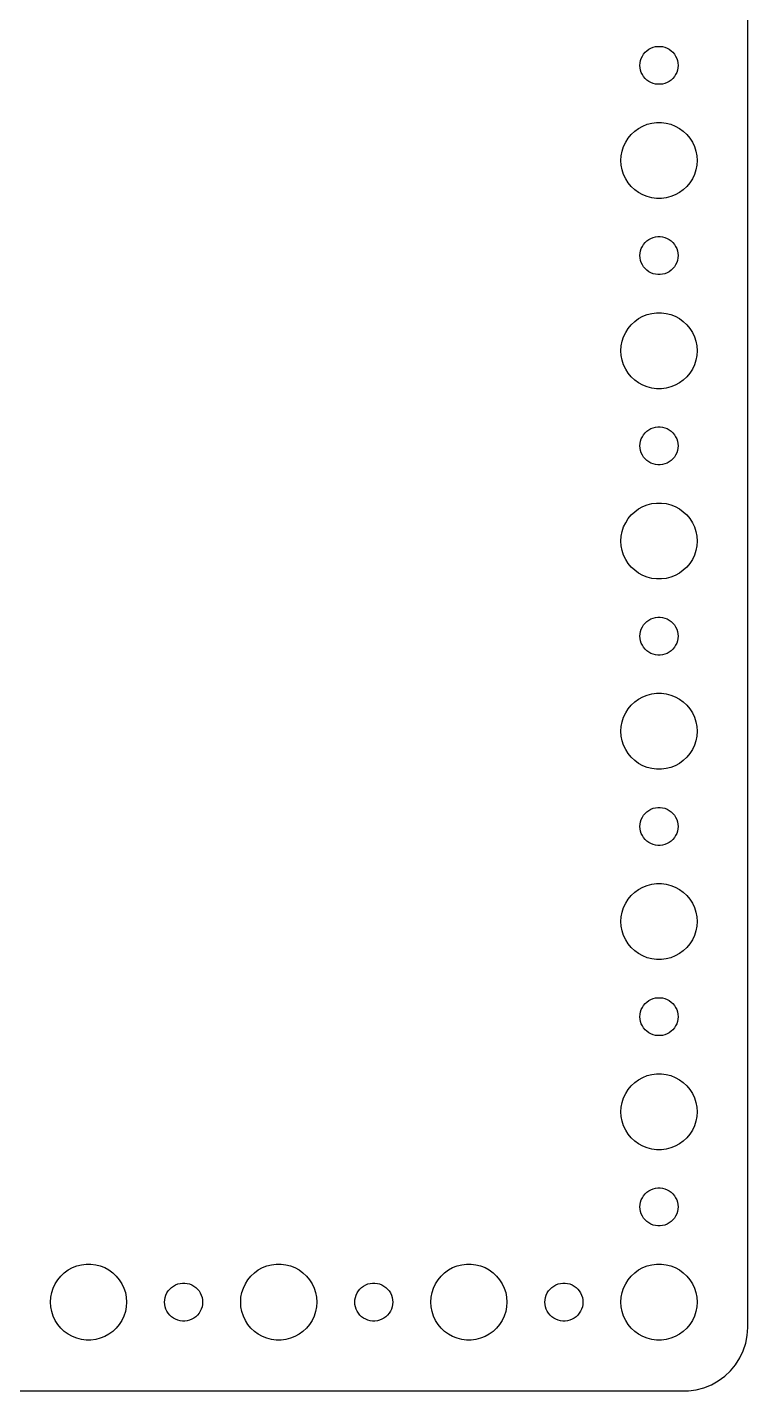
# Model space of a CAD drawing. Header units: metres. Extents: x -112 to 112, y -112 to 112.
# Drawn here: x 55.2 to 112, y -112 to -4.5 of the extents above; entities that cross this region are included whole.
import ezdxf

# ---------------------------------------------------------------- set-up
doc = ezdxf.new("R2010")
doc.units = ezdxf.units.M

msp = doc.modelspace()

# ---------------------------------------------------------------- linework, layer by layer
for p, q in [((112, -107), (112, 107)), ((103.907, -6.47318), (104.044, -6.34422)), ((104.044, -6.34422), (104.196, -6.23351)), ((104.196, -6.23351), (104.361, -6.14275)), ((104.361, -6.14275), (104.536, -6.07341)), ((104.536, -6.07341), (104.719, -6.02657)), ((104.719, -6.02657), (104.906, -6.00294)), ((104.906, -6.00294), (105.094, -6.00294)), ((105.094, -6.00294), (105.281, -6.02657)), ((105.281, -6.02657), (105.464, -6.07341)), ((105.464, -6.07341), (105.639, -6.14275)), ((105.639, -6.14275), (105.804, -6.23351)), ((105.804, -6.23351), (105.956, -6.34422)), ((105.956, -6.34422), (106.093, -6.47318)), ((103.5, -7.5), (103.512, -7.312)), ((103.512, -7.68799), (103.5, -7.5)), ((103.512, -7.312), (103.547, -7.12695)), ((103.547, -7.12695), (103.605, -6.9478)), ((103.605, -6.9478), (103.686, -6.77736)), ((103.686, -6.77736), (103.786, -6.61832)), ((103.786, -6.61832), (103.907, -6.47318)), ((106.093, -6.47318), (106.214, -6.61832)), ((106.214, -6.61832), (106.314, -6.77736)), ((106.314, -6.77736), (106.395, -6.9478)), ((106.395, -6.9478), (106.453, -7.12695)), ((106.453, -7.12695), (106.488, -7.312)), ((106.488, -7.312), (106.5, -7.5)), ((106.5, -7.5), (106.488, -7.68799)), ((103.547, -7.87303), (103.512, -7.68799)), ((103.605, -8.05219), (103.547, -7.87303)), ((103.686, -8.22263), (103.605, -8.05219)), ((103.786, -8.38167), (103.686, -8.22263)), ((103.907, -8.52681), (103.786, -8.38167)), ((104.044, -8.65576), (103.907, -8.52681)), ((106.093, -8.52681), (105.956, -8.65576)), ((106.214, -8.38167), (106.093, -8.52681)), ((106.314, -8.22263), (106.214, -8.38167)), ((106.395, -8.05219), (106.314, -8.22263)), ((106.453, -7.87303), (106.395, -8.05219)), ((106.488, -7.68799), (106.453, -7.87303)), ((104.196, -8.76648), (104.044, -8.65576)), ((104.361, -8.85724), (104.196, -8.76648)), ((104.536, -8.92657), (104.361, -8.85724)), ((104.719, -8.97342), (104.536, -8.92657)), ((104.906, -8.99704), (104.719, -8.97342)), ((105.094, -8.99704), (104.906, -8.99704)), ((105.281, -8.97342), (105.094, -8.99704)), ((105.464, -8.92657), (105.281, -8.97342)), ((105.639, -8.85724), (105.464, -8.92657)), ((105.804, -8.76648), (105.639, -8.85724)), ((105.956, -8.65576), (105.804, -8.76648)), ((102.813, -12.9464), (103.088, -12.6884)), ((103.088, -12.6884), (103.393, -12.467)), ((103.393, -12.467), (103.723, -12.2855)), ((103.723, -12.2855), (104.073, -12.1468)), ((104.073, -12.1468), (104.438, -12.0531)), ((104.438, -12.0531), (104.812, -12.0059)), ((104.812, -12.0059), (105.188, -12.0059)), ((105.188, -12.0059), (105.562, -12.0531)), ((105.562, -12.0531), (105.927, -12.1468)), ((105.927, -12.1468), (106.277, -12.2855)), ((106.277, -12.2855), (106.607, -12.467)), ((106.607, -12.467), (106.912, -12.6884)), ((106.912, -12.6884), (107.187, -12.9464)), ((102.094, -14.2539), (102.211, -13.8956)), ((102.211, -13.8956), (102.371, -13.5547)), ((102.371, -13.5547), (102.573, -13.2366)), ((102.573, -13.2366), (102.813, -12.9464)), ((107.187, -12.9464), (107.427, -13.2366)), ((107.427, -13.2366), (107.629, -13.5547)), ((107.629, -13.5547), (107.789, -13.8956)), ((107.789, -13.8956), (107.906, -14.2539)), ((102, -15), (102.024, -14.624)), ((102.024, -15.376), (102, -15)), ((102.024, -14.624), (102.094, -14.2539)), ((107.906, -14.2539), (107.976, -14.624)), ((107.976, -14.624), (108, -15)), ((108, -15), (107.976, -15.376)), ((102.094, -15.7461), (102.024, -15.376)), ((102.211, -16.1044), (102.094, -15.7461)), ((102.371, -16.4453), (102.211, -16.1044)), ((107.789, -16.1044), (107.629, -16.4453)), ((107.906, -15.7461), (107.789, -16.1044)), ((107.976, -15.376), (107.906, -15.7461)), ((102.573, -16.7634), (102.371, -16.4453)), ((102.813, -17.0536), (102.573, -16.7634)), ((103.088, -17.3115), (102.813, -17.0536)), ((107.187, -17.0536), (106.912, -17.3115)), ((107.427, -16.7634), (107.187, -17.0536)), ((107.629, -16.4453), (107.427, -16.7634)), ((103.393, -17.533), (103.088, -17.3115)), ((103.723, -17.7145), (103.393, -17.533)), ((104.073, -17.8532), (103.723, -17.7145)), ((104.438, -17.9469), (104.073, -17.8532)), ((104.812, -17.9941), (104.438, -17.9469)), ((105.188, -17.9941), (104.812, -17.9941)), ((105.562, -17.9469), (105.188, -17.9941)), ((105.927, -17.8532), (105.562, -17.9469)), ((106.277, -17.7145), (105.927, -17.8532)), ((106.607, -17.533), (106.277, -17.7145)), ((106.912, -17.3115), (106.607, -17.533)), ((103.786, -21.6183), (103.907, -21.4732)), ((103.907, -21.4732), (104.044, -21.3442)), ((104.044, -21.3442), (104.196, -21.2335)), ((104.196, -21.2335), (104.361, -21.1427)), ((104.361, -21.1427), (104.536, -21.0734)), ((104.536, -21.0734), (104.719, -21.0266)), ((104.719, -21.0266), (104.906, -21.003)), ((104.906, -21.003), (105.094, -21.003)), ((105.094, -21.003), (105.281, -21.0266)), ((105.281, -21.0266), (105.464, -21.0734)), ((105.464, -21.0734), (105.639, -21.1427)), ((105.639, -21.1427), (105.804, -21.2335)), ((105.804, -21.2335), (105.956, -21.3442)), ((105.956, -21.3442), (106.093, -21.4732)), ((106.093, -21.4732), (106.214, -21.6183)), ((103.5, -22.5), (103.512, -22.312)), ((103.512, -22.688), (103.5, -22.5)), ((103.512, -22.312), (103.547, -22.127)), ((103.547, -22.127), (103.605, -21.9478)), ((103.605, -21.9478), (103.686, -21.7774)), ((103.686, -21.7774), (103.786, -21.6183)), ((106.214, -21.6183), (106.314, -21.7774)), ((106.314, -21.7774), (106.395, -21.9478)), ((106.395, -21.9478), (106.453, -22.127)), ((106.453, -22.127), (106.488, -22.312)), ((106.488, -22.312), (106.5, -22.5)), ((106.5, -22.5), (106.488, -22.688)), ((103.547, -22.873), (103.512, -22.688)), ((103.605, -23.0522), (103.547, -22.873)), ((103.686, -23.2226), (103.605, -23.0522)), ((103.786, -23.3817), (103.686, -23.2226)), ((103.907, -23.5268), (103.786, -23.3817)), ((104.044, -23.6558), (103.907, -23.5268)), ((106.093, -23.5268), (105.956, -23.6558)), ((106.214, -23.3817), (106.093, -23.5268)), ((106.314, -23.2226), (106.214, -23.3817)), ((106.395, -23.0522), (106.314, -23.2226)), ((106.453, -22.873), (106.395, -23.0522)), ((106.488, -22.688), (106.453, -22.873)), ((104.196, -23.7665), (104.044, -23.6558)), ((104.361, -23.8572), (104.196, -23.7665)), ((104.536, -23.9266), (104.361, -23.8572)), ((104.719, -23.9734), (104.536, -23.9266)), ((104.906, -23.997), (104.719, -23.9734)), ((105.094, -23.997), (104.906, -23.997)), ((105.281, -23.9734), (105.094, -23.997)), ((105.464, -23.9266), (105.281, -23.9734)), ((105.639, -23.8572), (105.464, -23.9266)), ((105.804, -23.7665), (105.639, -23.8572)), ((105.956, -23.6558), (105.804, -23.7665)), ((102.573, -28.2366), (102.813, -27.9464)), ((102.813, -27.9464), (103.088, -27.6884)), ((103.088, -27.6884), (103.393, -27.467)), ((103.393, -27.467), (103.723, -27.2855)), ((103.723, -27.2855), (104.073, -27.1468)), ((104.073, -27.1468), (104.438, -27.0531)), ((104.438, -27.0531), (104.812, -27.0059)), ((104.812, -27.0059), (105.188, -27.0059)), ((105.188, -27.0059), (105.562, -27.0531)), ((105.562, -27.0531), (105.927, -27.1468)), ((105.927, -27.1468), (106.277, -27.2855)), ((106.277, -27.2855), (106.607, -27.467)), ((106.607, -27.467), (106.912, -27.6884)), ((106.912, -27.6884), (107.187, -27.9464)), ((107.187, -27.9464), (107.427, -28.2366)), ((102.094, -29.2539), (102.211, -28.8956)), ((102.211, -28.8956), (102.371, -28.5547)), ((102.371, -28.5547), (102.573, -28.2366)), ((107.427, -28.2366), (107.629, -28.5547)), ((107.629, -28.5547), (107.789, -28.8956)), ((107.789, -28.8956), (107.906, -29.2539)), ((102, -30), (102.024, -29.624)), ((102.024, -30.376), (102, -30)), ((102.024, -29.624), (102.094, -29.2539)), ((107.906, -29.2539), (107.976, -29.624)), ((107.976, -29.624), (108, -30)), ((108, -30), (107.976, -30.376)), ((102.094, -30.7461), (102.024, -30.376)), ((102.211, -31.1044), (102.094, -30.7461)), ((102.371, -31.4453), (102.211, -31.1044)), ((107.789, -31.1044), (107.629, -31.4453)), ((107.906, -30.7461), (107.789, -31.1044)), ((107.976, -30.376), (107.906, -30.7461)), ((102.573, -31.7634), (102.371, -31.4453)), ((102.813, -32.0536), (102.573, -31.7634)), ((103.088, -32.3115), (102.813, -32.0536)), ((107.187, -32.0536), (106.912, -32.3115)), ((107.427, -31.7634), (107.187, -32.0536)), ((107.629, -31.4453), (107.427, -31.7634)), ((103.393, -32.533), (103.088, -32.3115)), ((103.723, -32.7145), (103.393, -32.533)), ((104.073, -32.8532), (103.723, -32.7145)), ((104.438, -32.9469), (104.073, -32.8532)), ((104.812, -32.9941), (104.438, -32.9469)), ((105.188, -32.9941), (104.812, -32.9941)), ((105.562, -32.9469), (105.188, -32.9941)), ((105.927, -32.8532), (105.562, -32.9469)), ((106.277, -32.7145), (105.927, -32.8532)), ((106.607, -32.533), (106.277, -32.7145)), ((106.912, -32.3115), (106.607, -32.533)), ((103.786, -36.6183), (103.907, -36.4732)), ((103.907, -36.4732), (104.044, -36.3442)), ((104.044, -36.3442), (104.196, -36.2335)), ((104.196, -36.2335), (104.361, -36.1428)), ((104.361, -36.1428), (104.536, -36.0734)), ((104.536, -36.0734), (104.719, -36.0266)), ((104.719, -36.0266), (104.906, -36.003)), ((104.906, -36.003), (105.094, -36.003)), ((105.094, -36.003), (105.281, -36.0266)), ((105.281, -36.0266), (105.464, -36.0734)), ((105.464, -36.0734), (105.639, -36.1428)), ((105.639, -36.1428), (105.804, -36.2335)), ((105.804, -36.2335), (105.956, -36.3442)), ((105.956, -36.3442), (106.093, -36.4732)), ((106.093, -36.4732), (106.214, -36.6183)), ((103.5, -37.5), (103.512, -37.312)), ((103.512, -37.688), (103.5, -37.5)), ((103.512, -37.312), (103.547, -37.127)), ((103.547, -37.127), (103.605, -36.9478)), ((103.605, -36.9478), (103.686, -36.7774)), ((103.686, -36.7774), (103.786, -36.6183)), ((106.214, -36.6183), (106.314, -36.7774)), ((106.314, -36.7774), (106.395, -36.9478)), ((106.395, -36.9478), (106.453, -37.127)), ((106.453, -37.127), (106.488, -37.312)), ((106.488, -37.312), (106.5, -37.5)), ((106.5, -37.5), (106.488, -37.688)), ((103.547, -37.873), (103.512, -37.688)), ((103.605, -38.0522), (103.547, -37.873)), ((103.686, -38.2226), (103.605, -38.0522)), ((103.786, -38.3817), (103.686, -38.2226)), ((103.907, -38.5268), (103.786, -38.3817)), ((104.044, -38.6558), (103.907, -38.5268)), ((104.196, -38.7665), (104.044, -38.6558)), ((105.956, -38.6558), (105.804, -38.7665)), ((106.093, -38.5268), (105.956, -38.6558)), ((106.214, -38.3817), (106.093, -38.5268)), ((106.314, -38.2226), (106.214, -38.3817)), ((106.395, -38.0522), (106.314, -38.2226)), ((106.453, -37.873), (106.395, -38.0522)), ((106.488, -37.688), (106.453, -37.873)), ((104.361, -38.8572), (104.196, -38.7665)), ((104.536, -38.9266), (104.361, -38.8572)), ((104.719, -38.9734), (104.536, -38.9266)), ((104.906, -38.997), (104.719, -38.9734)), ((105.094, -38.997), (104.906, -38.997)), ((105.281, -38.9734), (105.094, -38.997)), ((105.464, -38.9266), (105.281, -38.9734)), ((105.639, -38.8572), (105.464, -38.9266)), ((105.804, -38.7665), (105.639, -38.8572)), ((102.573, -43.2366), (102.813, -42.9464)), ((102.813, -42.9464), (103.088, -42.6885)), ((103.088, -42.6885), (103.393, -42.467)), ((103.393, -42.467), (103.723, -42.2855)), ((103.723, -42.2855), (104.073, -42.1468)), ((104.073, -42.1468), (104.438, -42.0531)), ((104.438, -42.0531), (104.812, -42.0059)), ((104.812, -42.0059), (105.188, -42.0059)), ((105.188, -42.0059), (105.562, -42.0531)), ((105.562, -42.0531), (105.927, -42.1468)), ((105.927, -42.1468), (106.277, -42.2855)), ((106.277, -42.2855), (106.607, -42.467)), ((106.607, -42.467), (106.912, -42.6885)), ((106.912, -42.6885), (107.187, -42.9464)), ((107.187, -42.9464), (107.427, -43.2366)), ((102.094, -44.2539), (102.211, -43.8956)), ((102.211, -43.8956), (102.371, -43.5547)), ((102.371, -43.5547), (102.573, -43.2366)), ((107.427, -43.2366), (107.629, -43.5547)), ((107.629, -43.5547), (107.789, -43.8956)), ((107.789, -43.8956), (107.906, -44.2539)), ((102, -45), (102.024, -44.624)), ((102.024, -45.376), (102, -45)), ((102.024, -44.624), (102.094, -44.2539)), ((107.906, -44.2539), (107.976, -44.624)), ((107.976, -44.624), (108, -45)), ((108, -45), (107.976, -45.376)), ((102.094, -45.7461), (102.024, -45.376)), ((102.211, -46.1044), (102.094, -45.7461)), ((102.371, -46.4453), (102.211, -46.1044)), ((107.789, -46.1044), (107.629, -46.4453)), ((107.906, -45.7461), (107.789, -46.1044)), ((107.976, -45.376), (107.906, -45.7461)), ((102.573, -46.7634), (102.371, -46.4453)), ((102.813, -47.0536), (102.573, -46.7634)), ((103.088, -47.3115), (102.813, -47.0536)), ((107.187, -47.0536), (106.912, -47.3115)), ((107.427, -46.7634), (107.187, -47.0536)), ((107.629, -46.4453), (107.427, -46.7634)), ((103.393, -47.533), (103.088, -47.3115)), ((103.723, -47.7145), (103.393, -47.533)), ((104.073, -47.8532), (103.723, -47.7145)), ((104.438, -47.9469), (104.073, -47.8532)), ((104.812, -47.9941), (104.438, -47.9469)), ((105.188, -47.9941), (104.812, -47.9941)), ((105.562, -47.9469), (105.188, -47.9941)), ((105.927, -47.8532), (105.562, -47.9469)), ((106.277, -47.7145), (105.927, -47.8532)), ((106.607, -47.533), (106.277, -47.7145)), ((106.912, -47.3115), (106.607, -47.533)), ((103.786, -51.6183), (103.907, -51.4732)), ((103.907, -51.4732), (104.044, -51.3442)), ((104.044, -51.3442), (104.196, -51.2335)), ((104.196, -51.2335), (104.361, -51.1428)), ((104.361, -51.1428), (104.536, -51.0734)), ((104.536, -51.0734), (104.719, -51.0266)), ((104.719, -51.0266), (104.906, -51.003)), ((104.906, -51.003), (105.094, -51.003)), ((105.094, -51.003), (105.281, -51.0266)), ((105.281, -51.0266), (105.464, -51.0734)), ((105.464, -51.0734), (105.639, -51.1428)), ((105.639, -51.1428), (105.804, -51.2335)), ((105.804, -51.2335), (105.956, -51.3442)), ((105.956, -51.3442), (106.093, -51.4732)), ((106.093, -51.4732), (106.214, -51.6183)), ((103.5, -52.5), (103.512, -52.312)), ((103.512, -52.688), (103.5, -52.5)), ((103.512, -52.312), (103.547, -52.127)), ((103.547, -52.127), (103.605, -51.9478)), ((103.605, -51.9478), (103.686, -51.7774)), ((103.686, -51.7774), (103.786, -51.6183)), ((106.214, -51.6183), (106.314, -51.7774)), ((106.314, -51.7774), (106.395, -51.9478)), ((106.395, -51.9478), (106.453, -52.127)), ((106.453, -52.127), (106.488, -52.312)), ((106.488, -52.312), (106.5, -52.5)), ((106.5, -52.5), (106.488, -52.688)), ((103.547, -52.873), (103.512, -52.688)), ((103.605, -53.0522), (103.547, -52.873)), ((103.686, -53.2226), (103.605, -53.0522)), ((103.786, -53.3817), (103.686, -53.2226)), ((103.907, -53.5268), (103.786, -53.3817)), ((104.044, -53.6558), (103.907, -53.5268)), ((104.196, -53.7665), (104.044, -53.6558)), ((105.956, -53.6558), (105.804, -53.7665)), ((106.093, -53.5268), (105.956, -53.6558)), ((106.214, -53.3817), (106.093, -53.5268)), ((106.314, -53.2226), (106.214, -53.3817)), ((106.395, -53.0522), (106.314, -53.2226)), ((106.453, -52.873), (106.395, -53.0522)), ((106.488, -52.688), (106.453, -52.873)), ((104.361, -53.8572), (104.196, -53.7665)), ((104.536, -53.9266), (104.361, -53.8572)), ((104.719, -53.9734), (104.536, -53.9266)), ((104.906, -53.997), (104.719, -53.9734)), ((105.094, -53.997), (104.906, -53.997)), ((105.281, -53.9734), (105.094, -53.997)), ((105.464, -53.9266), (105.281, -53.9734)), ((105.639, -53.8572), (105.464, -53.9266)), ((105.804, -53.7665), (105.639, -53.8572)), ((102.573, -58.2366), (102.813, -57.9464)), ((102.813, -57.9464), (103.088, -57.6885)), ((103.088, -57.6885), (103.393, -57.467)), ((103.393, -57.467), (103.723, -57.2855)), ((103.723, -57.2855), (104.073, -57.1468)), ((104.073, -57.1468), (104.438, -57.0531)), ((104.438, -57.0531), (104.812, -57.0059)), ((104.812, -57.0059), (105.188, -57.0059)), ((105.188, -57.0059), (105.562, -57.0531)), ((105.562, -57.0531), (105.927, -57.1468)), ((105.927, -57.1468), (106.277, -57.2855)), ((106.277, -57.2855), (106.607, -57.467)), ((106.607, -57.467), (106.912, -57.6885)), ((106.912, -57.6885), (107.187, -57.9464)), ((107.187, -57.9464), (107.427, -58.2366)), ((102.094, -59.2539), (102.211, -58.8956)), ((102.211, -58.8956), (102.371, -58.5547)), ((102.371, -58.5547), (102.573, -58.2366)), ((107.427, -58.2366), (107.629, -58.5547)), ((107.629, -58.5547), (107.789, -58.8956)), ((107.789, -58.8956), (107.906, -59.2539)), ((102, -60), (102.024, -59.624)), ((102.024, -60.376), (102, -60)), ((102.024, -59.624), (102.094, -59.2539)), ((107.906, -59.2539), (107.976, -59.624)), ((107.976, -59.624), (108, -60)), ((108, -60), (107.976, -60.376)), ((102.094, -60.7461), (102.024, -60.376)), ((102.211, -61.1044), (102.094, -60.7461)), ((102.371, -61.4453), (102.211, -61.1044)), ((107.789, -61.1044), (107.629, -61.4453)), ((107.906, -60.7461), (107.789, -61.1044)), ((107.976, -60.376), (107.906, -60.7461)), ((102.573, -61.7634), (102.371, -61.4453)), ((102.813, -62.0536), (102.573, -61.7634)), ((103.088, -62.3115), (102.813, -62.0536)), ((103.393, -62.533), (103.088, -62.3115)), ((106.912, -62.3115), (106.607, -62.533)), ((107.187, -62.0536), (106.912, -62.3115)), ((107.427, -61.7634), (107.187, -62.0536)), ((107.629, -61.4453), (107.427, -61.7634)), ((103.723, -62.7145), (103.393, -62.533)), ((104.073, -62.8532), (103.723, -62.7145)), ((104.438, -62.9469), (104.073, -62.8532)), ((104.812, -62.9941), (104.438, -62.9469)), ((105.188, -62.9941), (104.812, -62.9941)), ((105.562, -62.9469), (105.188, -62.9941)), ((105.927, -62.8532), (105.562, -62.9469)), ((106.277, -62.7145), (105.927, -62.8532)), ((106.607, -62.533), (106.277, -62.7145)), ((103.686, -66.7774), (103.786, -66.6183)), ((103.786, -66.6183), (103.907, -66.4732)), ((103.907, -66.4732), (104.044, -66.3442)), ((104.044, -66.3442), (104.196, -66.2335)), ((104.196, -66.2335), (104.361, -66.1428)), ((104.361, -66.1428), (104.536, -66.0734)), ((104.536, -66.0734), (104.719, -66.0266)), ((104.719, -66.0266), (104.906, -66.003)), ((104.906, -66.003), (105.094, -66.003)), ((105.094, -66.003), (105.281, -66.0266)), ((105.281, -66.0266), (105.464, -66.0734)), ((105.464, -66.0734), (105.639, -66.1428)), ((105.639, -66.1428), (105.804, -66.2335)), ((105.804, -66.2335), (105.956, -66.3442)), ((105.956, -66.3442), (106.093, -66.4732)), ((106.093, -66.4732), (106.214, -66.6183)), ((106.214, -66.6183), (106.314, -66.7774)), ((103.5, -67.5), (103.512, -67.312)), ((103.512, -67.688), (103.5, -67.5)), ((103.512, -67.312), (103.547, -67.127)), ((103.547, -67.873), (103.512, -67.688)), ((103.547, -67.127), (103.605, -66.9478)), ((103.605, -66.9478), (103.686, -66.7774)), ((106.314, -66.7774), (106.395, -66.9478)), ((106.395, -66.9478), (106.453, -67.127)), ((106.453, -67.127), (106.488, -67.312)), ((106.488, -67.688), (106.453, -67.873)), ((106.488, -67.312), (106.5, -67.5)), ((106.5, -67.5), (106.488, -67.688)), ((103.605, -68.0522), (103.547, -67.873)), ((103.686, -68.2226), (103.605, -68.0522)), ((103.786, -68.3817), (103.686, -68.2226)), ((103.907, -68.5268), (103.786, -68.3817)), ((104.044, -68.6558), (103.907, -68.5268)), ((104.196, -68.7665), (104.044, -68.6558)), ((104.361, -68.8572), (104.196, -68.7665)), ((105.804, -68.7665), (105.639, -68.8572)), ((105.956, -68.6558), (105.804, -68.7665)), ((106.093, -68.5268), (105.956, -68.6558)), ((106.214, -68.3817), (106.093, -68.5268)), ((106.314, -68.2226), (106.214, -68.3817)), ((106.395, -68.0522), (106.314, -68.2226)), ((106.453, -67.873), (106.395, -68.0522)), ((104.536, -68.9266), (104.361, -68.8572)), ((104.719, -68.9734), (104.536, -68.9266)), ((104.906, -68.997), (104.719, -68.9734)), ((105.094, -68.997), (104.906, -68.997)), ((105.281, -68.9734), (105.094, -68.997)), ((105.464, -68.9266), (105.281, -68.9734)), ((105.639, -68.8572), (105.464, -68.9266)), ((104.438, -72.0531), (104.812, -72.0059)), ((104.812, -72.0059), (105.188, -72.0059)), ((105.188, -72.0059), (105.562, -72.0531)), ((102.573, -73.2366), (102.813, -72.9464)), ((102.813, -72.9464), (103.088, -72.6885)), ((103.088, -72.6885), (103.393, -72.467)), ((103.393, -72.467), (103.723, -72.2855)), ((103.723, -72.2855), (104.073, -72.1468)), ((104.073, -72.1468), (104.438, -72.0531)), ((105.562, -72.0531), (105.927, -72.1468)), ((105.927, -72.1468), (106.277, -72.2855)), ((106.277, -72.2855), (106.607, -72.467)), ((106.607, -72.467), (106.912, -72.6885)), ((106.912, -72.6885), (107.187, -72.9464)), ((107.187, -72.9464), (107.427, -73.2366)), ((102.094, -74.2539), (102.211, -73.8956)), ((102.211, -73.8956), (102.371, -73.5547)), ((102.371, -73.5547), (102.573, -73.2366)), ((107.427, -73.2366), (107.629, -73.5547)), ((107.629, -73.5547), (107.789, -73.8956)), ((107.789, -73.8956), (107.906, -74.2539)), ((102, -75), (102.024, -74.624)), ((102.024, -75.376), (102, -75)), ((102.024, -74.624), (102.094, -74.2539)), ((107.906, -74.2539), (107.976, -74.624)), ((107.976, -74.624), (108, -75)), ((108, -75), (107.976, -75.376)), ((102.094, -75.7461), (102.024, -75.376)), ((102.211, -76.1044), (102.094, -75.7461)), ((102.371, -76.4453), (102.211, -76.1044)), ((107.789, -76.1044), (107.629, -76.4453)), ((107.906, -75.7461), (107.789, -76.1044)), ((107.976, -75.376), (107.906, -75.7461)), ((102.573, -76.7634), (102.371, -76.4453)), ((102.813, -77.0536), (102.573, -76.7634)), ((103.088, -77.3115), (102.813, -77.0536)), ((103.393, -77.533), (103.088, -77.3115)), ((106.912, -77.3115), (106.607, -77.533)), ((107.187, -77.0536), (106.912, -77.3115)), ((107.427, -76.7634), (107.187, -77.0536)), ((107.629, -76.4453), (107.427, -76.7634)), ((103.723, -77.7145), (103.393, -77.533)), ((104.073, -77.8532), (103.723, -77.7145)), ((104.438, -77.9469), (104.073, -77.8532)), ((104.812, -77.9941), (104.438, -77.9469)), ((105.188, -77.9941), (104.812, -77.9941)), ((105.562, -77.9469), (105.188, -77.9941)), ((105.927, -77.8532), (105.562, -77.9469)), ((106.277, -77.7145), (105.927, -77.8532)), ((106.607, -77.533), (106.277, -77.7145)), ((103.686, -81.7774), (103.786, -81.6183)), ((103.786, -81.6183), (103.907, -81.4732)), ((103.907, -81.4732), (104.044, -81.3442)), ((104.044, -81.3442), (104.196, -81.2335)), ((104.196, -81.2335), (104.361, -81.1428)), ((104.361, -81.1428), (104.536, -81.0734)), ((104.536, -81.0734), (104.719, -81.0266)), ((104.719, -81.0266), (104.906, -81.003)), ((104.906, -81.003), (105.094, -81.003)), ((105.094, -81.003), (105.281, -81.0266)), ((105.281, -81.0266), (105.464, -81.0734)), ((105.464, -81.0734), (105.639, -81.1428)), ((105.639, -81.1428), (105.804, -81.2335)), ((105.804, -81.2335), (105.956, -81.3442)), ((105.956, -81.3442), (106.093, -81.4732)), ((106.093, -81.4732), (106.214, -81.6183)), ((106.214, -81.6183), (106.314, -81.7774)), ((103.5, -82.5), (103.512, -82.312)), ((103.512, -82.688), (103.5, -82.5)), ((103.512, -82.312), (103.547, -82.127)), ((103.547, -82.873), (103.512, -82.688)), ((103.547, -82.127), (103.605, -81.9478)), ((103.605, -81.9478), (103.686, -81.7774)), ((106.314, -81.7774), (106.395, -81.9478)), ((106.395, -81.9478), (106.453, -82.127)), ((106.453, -82.127), (106.488, -82.312)), ((106.488, -82.688), (106.453, -82.873)), ((106.488, -82.312), (106.5, -82.5)), ((106.5, -82.5), (106.488, -82.688)), ((103.605, -83.0522), (103.547, -82.873)), ((103.686, -83.2226), (103.605, -83.0522)), ((103.786, -83.3817), (103.686, -83.2226)), ((103.907, -83.5268), (103.786, -83.3817)), ((104.044, -83.6558), (103.907, -83.5268)), ((104.196, -83.7665), (104.044, -83.6558)), ((104.361, -83.8572), (104.196, -83.7665)), ((105.804, -83.7665), (105.639, -83.8572)), ((105.956, -83.6558), (105.804, -83.7665)), ((106.093, -83.5268), (105.956, -83.6558)), ((106.214, -83.3817), (106.093, -83.5268)), ((106.314, -83.2226), (106.214, -83.3817)), ((106.395, -83.0522), (106.314, -83.2226)), ((106.453, -82.873), (106.395, -83.0522)), ((104.536, -83.9266), (104.361, -83.8572)), ((104.719, -83.9734), (104.536, -83.9266)), ((104.906, -83.997), (104.719, -83.9734)), ((105.094, -83.997), (104.906, -83.997)), ((105.281, -83.9734), (105.094, -83.997)), ((105.464, -83.9266), (105.281, -83.9734)), ((105.639, -83.8572), (105.464, -83.9266)), ((104.073, -87.1468), (104.438, -87.0531)), ((104.438, -87.0531), (104.812, -87.0059)), ((104.812, -87.0059), (105.188, -87.0059)), ((105.188, -87.0059), (105.562, -87.0531)), ((105.562, -87.0531), (105.927, -87.1468)), ((102.573, -88.2366), (102.813, -87.9464)), ((102.813, -87.9464), (103.088, -87.6885)), ((103.088, -87.6885), (103.393, -87.467)), ((103.393, -87.467), (103.723, -87.2855)), ((103.723, -87.2855), (104.073, -87.1468)), ((105.927, -87.1468), (106.277, -87.2855)), ((106.277, -87.2855), (106.607, -87.467)), ((106.607, -87.467), (106.912, -87.6885)), ((106.912, -87.6885), (107.187, -87.9464)), ((107.187, -87.9464), (107.427, -88.2366)), ((102.094, -89.2539), (102.211, -88.8956)), ((102.211, -88.8956), (102.371, -88.5547)), ((102.371, -88.5547), (102.573, -88.2366)), ((107.427, -88.2366), (107.629, -88.5547)), ((107.629, -88.5547), (107.789, -88.8956)), ((107.789, -88.8956), (107.906, -89.2539)), ((102, -90), (102.024, -89.624)), ((102.024, -90.376), (102, -90)), ((102.024, -89.624), (102.094, -89.2539)), ((107.906, -89.2539), (107.976, -89.624)), ((107.976, -89.624), (108, -90)), ((108, -90), (107.976, -90.376)), ((102.094, -90.7461), (102.024, -90.376)), ((102.211, -91.1044), (102.094, -90.7461)), ((102.371, -91.4453), (102.211, -91.1044)), ((107.789, -91.1044), (107.629, -91.4453)), ((107.906, -90.7461), (107.789, -91.1044)), ((107.976, -90.376), (107.906, -90.7461)), ((102.573, -91.7634), (102.371, -91.4453)), ((102.813, -92.0536), (102.573, -91.7634)), ((103.088, -92.3115), (102.813, -92.0536)), ((103.393, -92.533), (103.088, -92.3115)), ((106.912, -92.3115), (106.607, -92.533)), ((107.187, -92.0536), (106.912, -92.3115)), ((107.427, -91.7634), (107.187, -92.0536)), ((107.629, -91.4453), (107.427, -91.7634)), ((103.723, -92.7145), (103.393, -92.533)), ((104.073, -92.8532), (103.723, -92.7145)), ((104.438, -92.9469), (104.073, -92.8532)), ((104.812, -92.9941), (104.438, -92.9469)), ((105.188, -92.9941), (104.812, -92.9941)), ((105.562, -92.9469), (105.188, -92.9941)), ((105.927, -92.8532), (105.562, -92.9469)), ((106.277, -92.7145), (105.927, -92.8532)), ((106.607, -92.533), (106.277, -92.7145)), ((103.686, -96.7774), (103.786, -96.6183)), ((103.786, -96.6183), (103.907, -96.4732)), ((103.907, -96.4732), (104.044, -96.3442)), ((104.044, -96.3442), (104.196, -96.2335)), ((104.196, -96.2335), (104.361, -96.1428)), ((104.361, -96.1428), (104.536, -96.0734)), ((104.536, -96.0734), (104.719, -96.0266)), ((104.719, -96.0266), (104.906, -96.003)), ((104.906, -96.003), (105.094, -96.003)), ((105.094, -96.003), (105.281, -96.0266)), ((105.281, -96.0266), (105.464, -96.0734)), ((105.464, -96.0734), (105.639, -96.1428)), ((105.639, -96.1428), (105.804, -96.2335)), ((105.804, -96.2335), (105.956, -96.3442)), ((105.956, -96.3442), (106.093, -96.4732)), ((106.093, -96.4732), (106.214, -96.6183)), ((106.214, -96.6183), (106.314, -96.7774)), ((103.5, -97.5), (103.512, -97.312)), ((103.512, -97.688), (103.5, -97.5)), ((103.512, -97.312), (103.547, -97.127)), ((103.547, -97.873), (103.512, -97.688)), ((103.547, -97.127), (103.605, -96.9478)), ((103.605, -96.9478), (103.686, -96.7774)), ((106.314, -96.7774), (106.395, -96.9478)), ((106.395, -96.9478), (106.453, -97.127)), ((106.453, -97.127), (106.488, -97.312)), ((106.488, -97.688), (106.453, -97.873)), ((106.488, -97.312), (106.5, -97.5)), ((106.5, -97.5), (106.488, -97.688)), ((103.605, -98.0522), (103.547, -97.873)), ((103.686, -98.2226), (103.605, -98.0522)), ((103.786, -98.3817), (103.686, -98.2226)), ((103.907, -98.5268), (103.786, -98.3817)), ((104.044, -98.6558), (103.907, -98.5268)), ((104.196, -98.7665), (104.044, -98.6558)), ((104.361, -98.8572), (104.196, -98.7665)), ((104.536, -98.9266), (104.361, -98.8572)), ((105.639, -98.8572), (105.464, -98.9266)), ((105.804, -98.7665), (105.639, -98.8572)), ((105.956, -98.6558), (105.804, -98.7665)), ((106.093, -98.5268), (105.956, -98.6558)), ((106.214, -98.3817), (106.093, -98.5268)), ((106.314, -98.2226), (106.214, -98.3817)), ((106.395, -98.0522), (106.314, -98.2226)), ((106.453, -97.873), (106.395, -98.0522)), ((104.719, -98.9734), (104.536, -98.9266)), ((104.906, -98.997), (104.719, -98.9734)), ((105.094, -98.997), (104.906, -98.997)), ((105.281, -98.9734), (105.094, -98.997)), ((105.464, -98.9266), (105.281, -98.9734)), ((59.0729, -102.147), (59.4379, -102.053)), ((59.4379, -102.053), (59.8116, -102.006)), ((59.8116, -102.006), (60.1884, -102.006)), ((60.1884, -102.006), (60.5621, -102.053)), ((60.5621, -102.053), (60.927, -102.147)), ((74.073, -102.147), (74.4379, -102.053)), ((74.4379, -102.053), (74.8116, -102.006)), ((74.8116, -102.006), (75.1884, -102.006)), ((75.1884, -102.006), (75.5621, -102.053)), ((75.5621, -102.053), (75.927, -102.147)), ((89.073, -102.147), (89.4379, -102.053)), ((89.4379, -102.053), (89.8116, -102.006)), ((89.8116, -102.006), (90.1884, -102.006)), ((90.1884, -102.006), (90.5621, -102.053)), ((90.5621, -102.053), (90.927, -102.147)), ((104.073, -102.147), (104.438, -102.053)), ((104.438, -102.053), (104.812, -102.006)), ((104.812, -102.006), (105.188, -102.006)), ((105.188, -102.006), (105.562, -102.053)), ((105.562, -102.053), (105.927, -102.147)), ((57.5729, -103.237), (57.8131, -102.946)), ((57.8131, -102.946), (58.0877, -102.688)), ((58.0877, -102.688), (58.3925, -102.467)), ((58.3925, -102.467), (58.7227, -102.286)), ((58.7227, -102.286), (59.0729, -102.147)), ((60.927, -102.147), (61.2773, -102.286)), ((61.2773, -102.286), (61.6075, -102.467)), ((61.6075, -102.467), (61.9123, -102.688)), ((61.9123, -102.688), (62.1869, -102.946)), ((62.1869, -102.946), (62.427, -103.237)), ((72.573, -103.237), (72.8131, -102.946)), ((72.8131, -102.946), (73.0877, -102.688)), ((73.0877, -102.688), (73.3925, -102.467)), ((73.3925, -102.467), (73.7227, -102.286)), ((73.7227, -102.286), (74.073, -102.147)), ((75.927, -102.147), (76.2773, -102.286)), ((76.2773, -102.286), (76.6075, -102.467)), ((76.6075, -102.467), (76.9123, -102.688)), ((76.9123, -102.688), (77.1869, -102.946)), ((77.1869, -102.946), (77.427, -103.237)), ((87.573, -103.237), (87.8131, -102.946)), ((87.8131, -102.946), (88.0877, -102.688)), ((88.0877, -102.688), (88.3925, -102.467)), ((88.3925, -102.467), (88.7227, -102.286)), ((88.7227, -102.286), (89.073, -102.147)), ((90.927, -102.147), (91.2773, -102.286)), ((91.2773, -102.286), (91.6075, -102.467)), ((91.6075, -102.467), (91.9123, -102.688)), ((91.9123, -102.688), (92.1869, -102.946)), ((92.1869, -102.946), (92.427, -103.237)), ((102.573, -103.237), (102.813, -102.946)), ((102.813, -102.946), (103.088, -102.688)), ((103.088, -102.688), (103.393, -102.467)), ((103.393, -102.467), (103.723, -102.286)), ((103.723, -102.286), (104.073, -102.147)), ((105.927, -102.147), (106.277, -102.286)), ((106.277, -102.286), (106.607, -102.467)), ((106.607, -102.467), (106.912, -102.688)), ((106.912, -102.688), (107.187, -102.946)), ((107.187, -102.946), (107.427, -103.237)), ((57.0237, -104.624), (57.0942, -104.254)), ((57.0942, -104.254), (57.2107, -103.896)), ((57.2107, -103.896), (57.3711, -103.555)), ((57.3711, -103.555), (57.5729, -103.237)), ((62.427, -103.237), (62.6289, -103.555)), ((62.6289, -103.555), (62.7893, -103.896)), ((62.7893, -103.896), (62.9057, -104.254)), ((62.9057, -104.254), (62.9763, -104.624)), ((66.1855, -104.277), (66.2865, -104.118)), ((66.2865, -104.118), (66.4065, -103.973)), ((66.4065, -103.973), (66.5439, -103.844)), ((66.5439, -103.844), (66.6963, -103.734)), ((66.6963, -103.734), (66.8613, -103.643)), ((66.8613, -103.643), (67.0365, -103.573)), ((67.0365, -103.573), (67.2189, -103.527)), ((67.2189, -103.527), (67.4058, -103.503)), ((67.4058, -103.503), (67.5942, -103.503)), ((67.5942, -103.503), (67.7811, -103.527)), ((67.7811, -103.527), (67.9635, -103.573)), ((67.9635, -103.573), (68.1387, -103.643)), ((68.1387, -103.643), (68.3037, -103.734)), ((68.3037, -103.734), (68.4561, -103.844)), ((68.4561, -103.844), (68.5934, -103.973)), ((68.5934, -103.973), (68.7135, -104.118)), ((68.7135, -104.118), (68.8145, -104.277)), ((72.0237, -104.624), (72.0943, -104.254)), ((72.0943, -104.254), (72.2107, -103.896)), ((72.2107, -103.896), (72.3711, -103.555)), ((72.3711, -103.555), (72.573, -103.237)), ((77.427, -103.237), (77.6289, -103.555)), ((77.6289, -103.555), (77.7893, -103.896)), ((77.7893, -103.896), (77.9057, -104.254)), ((77.9057, -104.254), (77.9763, -104.624)), ((81.1855, -104.277), (81.2865, -104.118)), ((81.2865, -104.118), (81.4065, -103.973)), ((81.4065, -103.973), (81.5439, -103.844)), ((81.5439, -103.844), (81.6963, -103.734)), ((81.6963, -103.734), (81.8613, -103.643)), ((81.8613, -103.643), (82.0365, -103.573)), ((82.0365, -103.573), (82.2189, -103.527)), ((82.2189, -103.527), (82.4058, -103.503)), ((82.4058, -103.503), (82.5942, -103.503)), ((82.5942, -103.503), (82.7811, -103.527)), ((82.7811, -103.527), (82.9635, -103.573)), ((82.9635, -103.573), (83.1387, -103.643)), ((83.1387, -103.643), (83.3037, -103.734)), ((83.3037, -103.734), (83.4561, -103.844)), ((83.4561, -103.844), (83.5934, -103.973)), ((83.5934, -103.973), (83.7135, -104.118)), ((83.7135, -104.118), (83.8145, -104.277)), ((87.0237, -104.624), (87.0943, -104.254)), ((87.0943, -104.254), (87.2107, -103.896)), ((87.2107, -103.896), (87.3711, -103.555)), ((87.3711, -103.555), (87.573, -103.237)), ((92.427, -103.237), (92.6289, -103.555)), ((92.6289, -103.555), (92.7893, -103.896)), ((92.7893, -103.896), (92.9057, -104.254)), ((92.9057, -104.254), (92.9763, -104.624)), ((96.1855, -104.277), (96.2865, -104.118)), ((96.2865, -104.118), (96.4065, -103.973)), ((96.4065, -103.973), (96.5439, -103.844)), ((96.5439, -103.844), (96.6963, -103.734)), ((96.6963, -103.734), (96.8613, -103.643)), ((96.8613, -103.643), (97.0365, -103.573)), ((97.0365, -103.573), (97.2189, -103.527)), ((97.2189, -103.527), (97.4058, -103.503)), ((97.4058, -103.503), (97.5942, -103.503)), ((97.5942, -103.503), (97.7811, -103.527)), ((97.7811, -103.527), (97.9635, -103.573)), ((97.9635, -103.573), (98.1387, -103.643)), ((98.1387, -103.643), (98.3037, -103.734)), ((98.3037, -103.734), (98.4561, -103.844)), ((98.4561, -103.844), (98.5934, -103.973)), ((98.5934, -103.973), (98.7135, -104.118)), ((98.7135, -104.118), (98.8145, -104.277)), ((102.024, -104.624), (102.094, -104.254)), ((102.094, -104.254), (102.211, -103.896)), ((102.211, -103.896), (102.371, -103.555)), ((102.371, -103.555), (102.573, -103.237)), ((107.427, -103.237), (107.629, -103.555)), ((107.629, -103.555), (107.789, -103.896)), ((107.789, -103.896), (107.906, -104.254)), ((107.906, -104.254), (107.976, -104.624)), ((57, -105), (57.0237, -104.624)), ((57.0237, -105.376), (57, -105)), ((62.9763, -104.624), (63, -105)), ((63, -105), (62.9763, -105.376)), ((66, -105), (66.0118, -104.812)), ((66.0118, -105.188), (66, -105)), ((66.0118, -104.812), (66.0471, -104.627)), ((66.0471, -105.373), (66.0118, -105.188)), ((66.0471, -104.627), (66.1053, -104.448)), ((66.1053, -104.448), (66.1855, -104.277)), ((68.8145, -104.277), (68.8947, -104.448)), ((68.8947, -104.448), (68.9529, -104.627)), ((68.9529, -104.627), (68.9882, -104.812)), ((68.9882, -105.188), (68.9529, -105.373)), ((68.9882, -104.812), (69, -105)), ((69, -105), (68.9882, -105.188)), ((72, -105), (72.0237, -104.624)), ((72.0237, -105.376), (72, -105)), ((77.9763, -104.624), (78, -105)), ((78, -105), (77.9763, -105.376)), ((81, -105), (81.0118, -104.812)), ((81.0118, -105.188), (81, -105)), ((81.0118, -104.812), (81.0471, -104.627)), ((81.0471, -105.373), (81.0118, -105.188)), ((81.0471, -104.627), (81.1053, -104.448)), ((81.1053, -104.448), (81.1855, -104.277)), ((83.8145, -104.277), (83.8947, -104.448)), ((83.8947, -104.448), (83.9529, -104.627)), ((83.9529, -104.627), (83.9882, -104.812)), ((83.9882, -105.188), (83.9529, -105.373)), ((83.9882, -104.812), (84, -105)), ((84, -105), (83.9882, -105.188)), ((87, -105), (87.0237, -104.624)), ((87.0237, -105.376), (87, -105)), ((92.9763, -104.624), (93, -105)), ((93, -105), (92.9763, -105.376)), ((96, -105), (96.0118, -104.812)), ((96.0118, -105.188), (96, -105)), ((96.0118, -104.812), (96.0471, -104.627)), ((96.0471, -105.373), (96.0118, -105.188)), ((96.0471, -104.627), (96.1053, -104.448)), ((96.1053, -104.448), (96.1855, -104.277)), ((98.8145, -104.277), (98.8947, -104.448)), ((98.8947, -104.448), (98.9529, -104.627)), ((98.9529, -104.627), (98.9882, -104.812)), ((98.9882, -105.188), (98.9529, -105.373)), ((98.9882, -104.812), (99, -105)), ((99, -105), (98.9882, -105.188)), ((102, -105), (102.024, -104.624)), ((102.024, -105.376), (102, -105)), ((107.976, -104.624), (108, -105)), ((108, -105), (107.976, -105.376)), ((57.0942, -105.746), (57.0237, -105.376)), ((57.2107, -106.104), (57.0942, -105.746)), ((57.3711, -106.445), (57.2107, -106.104)), ((62.7893, -106.104), (62.6289, -106.445)), ((62.9057, -105.746), (62.7893, -106.104)), ((62.9763, -105.376), (62.9057, -105.746)), ((66.1053, -105.552), (66.0471, -105.373)), ((66.1855, -105.723), (66.1053, -105.552)), ((66.2865, -105.882), (66.1855, -105.723)), ((66.4065, -106.027), (66.2865, -105.882)), ((66.5439, -106.156), (66.4065, -106.027)), ((66.6963, -106.266), (66.5439, -106.156)), ((66.8613, -106.357), (66.6963, -106.266)), ((67.0365, -106.427), (66.8613, -106.357)), ((68.1387, -106.357), (67.9635, -106.427)), ((68.3037, -106.266), (68.1387, -106.357)), ((68.4561, -106.156), (68.3037, -106.266)), ((68.5934, -106.027), (68.4561, -106.156)), ((68.7135, -105.882), (68.5934, -106.027)), ((68.8145, -105.723), (68.7135, -105.882)), ((68.8947, -105.552), (68.8145, -105.723)), ((68.9529, -105.373), (68.8947, -105.552)), ((72.0943, -105.746), (72.0237, -105.376)), ((72.2107, -106.104), (72.0943, -105.746)), ((72.3711, -106.445), (72.2107, -106.104)), ((77.7893, -106.104), (77.6289, -106.445)), ((77.9057, -105.746), (77.7893, -106.104)), ((77.9763, -105.376), (77.9057, -105.746)), ((81.1053, -105.552), (81.0471, -105.373)), ((81.1855, -105.723), (81.1053, -105.552)), ((81.2865, -105.882), (81.1855, -105.723)), ((81.4065, -106.027), (81.2865, -105.882)), ((81.5439, -106.156), (81.4065, -106.027)), ((81.6963, -106.266), (81.5439, -106.156)), ((81.8613, -106.357), (81.6963, -106.266)), ((82.0365, -106.427), (81.8613, -106.357)), ((83.1387, -106.357), (82.9635, -106.427)), ((83.3037, -106.266), (83.1387, -106.357)), ((83.4561, -106.156), (83.3037, -106.266)), ((83.5934, -106.027), (83.4561, -106.156)), ((83.7135, -105.882), (83.5934, -106.027)), ((83.8145, -105.723), (83.7135, -105.882)), ((83.8947, -105.552), (83.8145, -105.723)), ((83.9529, -105.373), (83.8947, -105.552)), ((87.0943, -105.746), (87.0237, -105.376)), ((87.2107, -106.104), (87.0943, -105.746)), ((87.3711, -106.445), (87.2107, -106.104)), ((92.7893, -106.104), (92.6289, -106.445)), ((92.9057, -105.746), (92.7893, -106.104)), ((92.9763, -105.376), (92.9057, -105.746)), ((96.1053, -105.552), (96.0471, -105.373)), ((96.1855, -105.723), (96.1053, -105.552)), ((96.2865, -105.882), (96.1855, -105.723)), ((96.4065, -106.027), (96.2865, -105.882)), ((96.5439, -106.156), (96.4065, -106.027)), ((96.6963, -106.266), (96.5439, -106.156)), ((96.8613, -106.357), (96.6963, -106.266)), ((97.0365, -106.427), (96.8613, -106.357)), ((98.1387, -106.357), (97.9635, -106.427)), ((98.3037, -106.266), (98.1387, -106.357)), ((98.4561, -106.156), (98.3037, -106.266)), ((98.5934, -106.027), (98.4561, -106.156)), ((98.7135, -105.882), (98.5934, -106.027)), ((98.8145, -105.723), (98.7135, -105.882)), ((98.8947, -105.552), (98.8145, -105.723)), ((98.9529, -105.373), (98.8947, -105.552)), ((102.094, -105.746), (102.024, -105.376)), ((102.211, -106.104), (102.094, -105.746)), ((102.371, -106.445), (102.211, -106.104)), ((107.789, -106.104), (107.629, -106.445)), ((107.906, -105.746), (107.789, -106.104)), ((107.976, -105.376), (107.906, -105.746)), ((57.5729, -106.763), (57.3711, -106.445)), ((57.8131, -107.054), (57.5729, -106.763)), ((58.0877, -107.312), (57.8131, -107.054)), ((58.3925, -107.533), (58.0877, -107.312)), ((61.9123, -107.312), (61.6075, -107.533)), ((62.1869, -107.054), (61.9123, -107.312)), ((62.427, -106.763), (62.1869, -107.054)), ((62.6289, -106.445), (62.427, -106.763)), ((67.2189, -106.473), (67.0365, -106.427)), ((67.4058, -106.497), (67.2189, -106.473)), ((67.5942, -106.497), (67.4058, -106.497)), ((67.7811, -106.473), (67.5942, -106.497)), ((67.9635, -106.427), (67.7811, -106.473)), ((72.573, -106.763), (72.3711, -106.445)), ((72.8131, -107.054), (72.573, -106.763)), ((73.0877, -107.312), (72.8131, -107.054)), ((73.3925, -107.533), (73.0877, -107.312)), ((76.9123, -107.312), (76.6075, -107.533)), ((77.1869, -107.054), (76.9123, -107.312)), ((77.427, -106.763), (77.1869, -107.054)), ((77.6289, -106.445), (77.427, -106.763)), ((82.2189, -106.473), (82.0365, -106.427)), ((82.4058, -106.497), (82.2189, -106.473)), ((82.5942, -106.497), (82.4058, -106.497)), ((82.7811, -106.473), (82.5942, -106.497)), ((82.9635, -106.427), (82.7811, -106.473)), ((87.573, -106.763), (87.3711, -106.445)), ((87.8131, -107.054), (87.573, -106.763)), ((88.0877, -107.312), (87.8131, -107.054)), ((88.3925, -107.533), (88.0877, -107.312)), ((91.9123, -107.312), (91.6075, -107.533)), ((92.1869, -107.054), (91.9123, -107.312)), ((92.427, -106.763), (92.1869, -107.054)), ((92.6289, -106.445), (92.427, -106.763)), ((97.2189, -106.473), (97.0365, -106.427)), ((97.4058, -106.497), (97.2189, -106.473)), ((97.5942, -106.497), (97.4058, -106.497)), ((97.7811, -106.473), (97.5942, -106.497)), ((97.9635, -106.427), (97.7811, -106.473)), ((102.573, -106.763), (102.371, -106.445)), ((102.813, -107.054), (102.573, -106.763)), ((103.088, -107.312), (102.813, -107.054)), ((103.393, -107.533), (103.088, -107.312)), ((106.912, -107.312), (106.607, -107.533)), ((107.187, -107.054), (106.912, -107.312)), ((107.427, -106.763), (107.187, -107.054)), ((107.629, -106.445), (107.427, -106.763)), ((111.961, -107.627), (112, -107)), ((58.7227, -107.714), (58.3925, -107.533)), ((59.0729, -107.853), (58.7227, -107.714)), ((59.4379, -107.947), (59.0729, -107.853)), ((59.8116, -107.994), (59.4379, -107.947)), ((60.1884, -107.994), (59.8116, -107.994)), ((60.5621, -107.947), (60.1884, -107.994)), ((60.927, -107.853), (60.5621, -107.947)), ((61.2773, -107.714), (60.927, -107.853)), ((61.6075, -107.533), (61.2773, -107.714)), ((73.7227, -107.714), (73.3925, -107.533)), ((74.073, -107.853), (73.7227, -107.714)), ((74.4379, -107.947), (74.073, -107.853)), ((74.8116, -107.994), (74.4379, -107.947)), ((75.1884, -107.994), (74.8116, -107.994)), ((75.5621, -107.947), (75.1884, -107.994)), ((75.927, -107.853), (75.5621, -107.947)), ((76.2773, -107.714), (75.927, -107.853)), ((76.6075, -107.533), (76.2773, -107.714)), ((88.7227, -107.714), (88.3925, -107.533)), ((89.073, -107.853), (88.7227, -107.714)), ((89.4379, -107.947), (89.073, -107.853)), ((89.8116, -107.994), (89.4379, -107.947)), ((90.1884, -107.994), (89.8116, -107.994)), ((90.5621, -107.947), (90.1884, -107.994)), ((90.927, -107.853), (90.5621, -107.947)), ((91.2773, -107.714), (90.927, -107.853)), ((91.6075, -107.533), (91.2773, -107.714)), ((103.723, -107.714), (103.393, -107.533)), ((104.073, -107.853), (103.723, -107.714)), ((104.438, -107.947), (104.073, -107.853)), ((104.812, -107.994), (104.438, -107.947)), ((105.188, -107.994), (104.812, -107.994)), ((105.562, -107.947), (105.188, -107.994)), ((105.927, -107.853), (105.562, -107.947)), ((106.277, -107.714), (105.927, -107.853)), ((106.607, -107.533), (106.277, -107.714)), ((111.649, -108.841), (111.843, -108.243)), ((111.843, -108.243), (111.961, -107.627)), ((111.045, -109.939), (111.382, -109.409)), ((111.382, -109.409), (111.649, -108.841)), ((110.187, -110.853), (110.645, -110.423)), ((110.645, -110.423), (111.045, -109.939)), ((107.937, -111.911), (108.545, -111.755)), ((108.545, -111.755), (109.129, -111.524)), ((109.129, -111.524), (109.679, -111.222)), ((109.679, -111.222), (110.187, -110.853)), ((-107.314, -111.99), (107.314, -111.99)), ((107.314, -111.99), (107.937, -111.911))]:
    msp.add_line(p, q)

doc.saveas('drawing.dxf')
